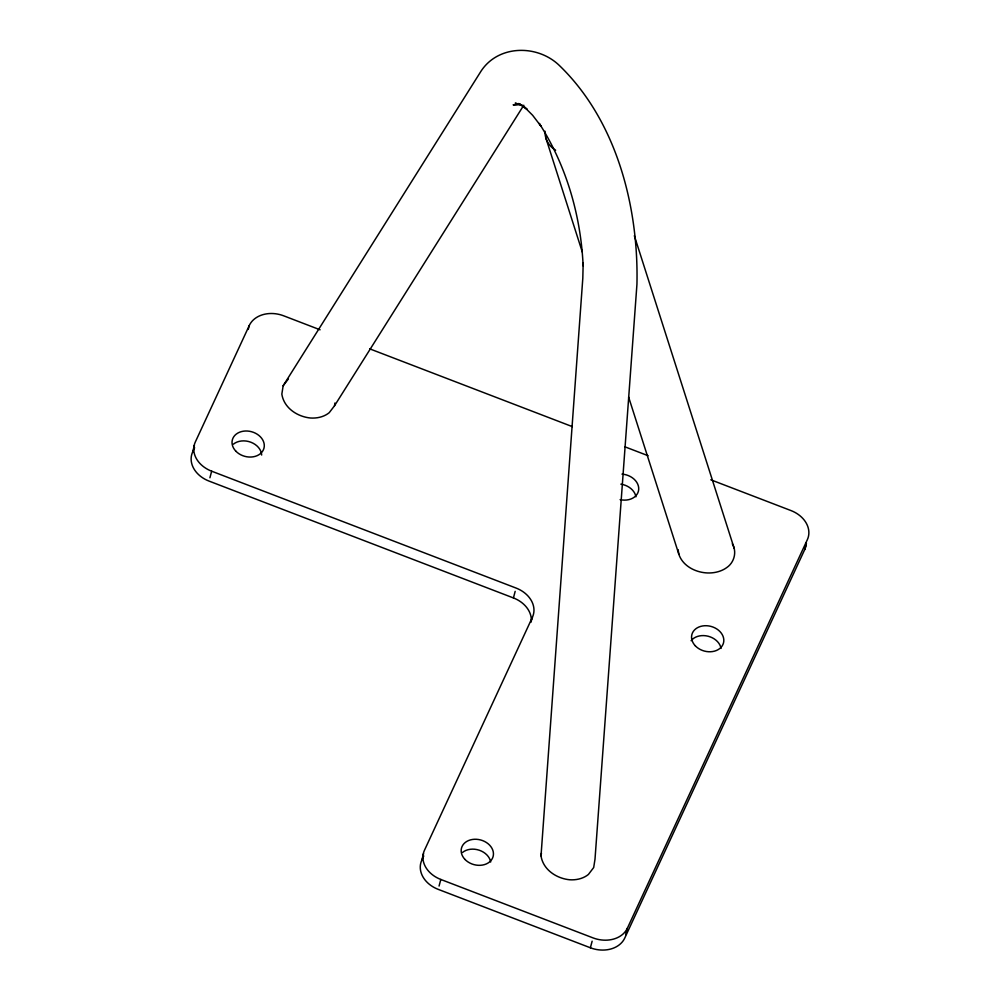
<?xml version="1.0" encoding="UTF-8"?>
<svg xmlns="http://www.w3.org/2000/svg" width="1000" height="1000" viewBox="0 0 1000 1000"><rect width="100%" height="100%" fill="white"/><g stroke="black" fill="none" stroke-linecap="round" stroke-linejoin="round"><path stroke-width="1.5" d="M523.775 105.237L334.513 405.775L329.237 412.675A26.562 20.725 14.9 0 1 310.375 418C297.225 416.65 283.925 407.912 281.837 394.113L283.15 385.775L480.087 72.663C496.9 44.713 536.85 43.987 559.1 65.237C616.525 120.425 638.725 206.663 636.938 284.363L595 859.212L593.688 867.537L588.413 874.45A26.562 20.725 14.9 0 1 569.55 879.762C556.4 878.413 543.1 869.675 541.013 855.875L582.812 278.175L583.175 262.975L583.138 265.863C580.862 215.8 566.462 165.688 539.25 123.425L541.062 126.3L532.612 115.262L523.625 106.275L527.05 109.275L518.587 103.513L522.95 105.763L515.2 103.175L520.075 104.388L513.138 104.838L519.9 104.362M334.513 405.775L334.95 403M541.013 855.875L541.45 853.1M531.225 622.038A27.275 21.288 14.9 0 0 513.425 597.938L209.037 481.087A27.275 21.288 14.9 0 1 192.675 451.925L194.425 445.325M248.238 329.438L249.288 325.487A27.275 21.288 14.9 0 1 283.65 315.8L320.1 329.8M209.913 477.788L211.663 471.2A27.275 21.288 14.9 0 1 195.3 442.038L249.288 325.487M806.45 543.025L804.7 549.612L624.738 938.088A27.275 21.288 14.9 0 1 590.375 947.775L438.188 889.35A27.275 21.288 14.9 0 1 421.812 860.188L423.575 853.6M513.425 597.938L515.175 591.35M439.062 886.05L440.812 879.463A27.275 21.288 14.9 0 1 424.45 850.3L532.425 617.212A27.275 21.288 14.9 0 0 516.05 588.05L211.663 471.2M531.725 619.85L532.425 617.212M590.375 947.775L592.137 941.188M625.612 934.8L627.375 928.213L807.325 539.725A27.275 21.288 14.9 0 0 790.962 510.562L710.788 479.787M192.675 451.925L194.625 447.713M421.812 860.188L423.775 855.95M283.15 385.775L288.425 378.875M369.663 348.825L572.3 426.613M624.775 446.763L648.1 455.712M440.812 879.463L593.013 937.887A27.275 21.288 14.9 0 0 627.375 928.213M732.312 543.812C737.075 551.737 734.35 562.413 726.8 567.55A30.738 23.988 14.9 0 1 707.588 572.962C695.65 572.513 682.663 566.087 678.787 554.087L628.6 397M634.338 235.725L734.112 548.125M545.9 138.1L582.275 251.975M678.125 549.675L678.787 554.087M555.65 150.188A27.275 23.525 -17.7 0 1 545 131.213M806.237 543.175A27.275 21.288 14.9 0 1 804.7 549.612M233.363 444.188A16.363 12.775 14.9 0 1 250.925 442.25A16.363 12.775 14.9 0 1 261.663 455.05M691.112 640.7A16.363 12.775 14.9 0 1 708.2 636.25A16.363 12.775 14.9 0 1 721.05 648.45M621.987 474.113A16.363 12.775 14.9 0 1 638.7 489.462A16.363 12.775 14.9 0 1 620.125 499.637M620.862 484.162A16.363 12.775 14.9 0 1 635.938 496.812M462.512 852.45A16.363 12.775 14.9 0 1 479.3 850.238A16.363 12.775 14.9 0 1 490.675 862M235.875 451.2A16.363 12.775 14.9 0 0 263.375 449.862A16.363 12.775 14.9 0 0 245.225 431.012A16.363 12.775 14.9 0 0 235.875 451.2M695.4 645.913A16.363 12.775 14.9 0 0 722.9 644.587A16.363 12.775 14.9 0 0 704.75 625.725A16.363 12.775 14.9 0 0 695.4 645.913M465.012 859.463A16.363 12.775 14.9 0 0 492.525 858.138A16.363 12.775 14.9 0 0 474.375 839.275A16.363 12.775 14.9 0 0 465.012 859.463"/></g></svg>
